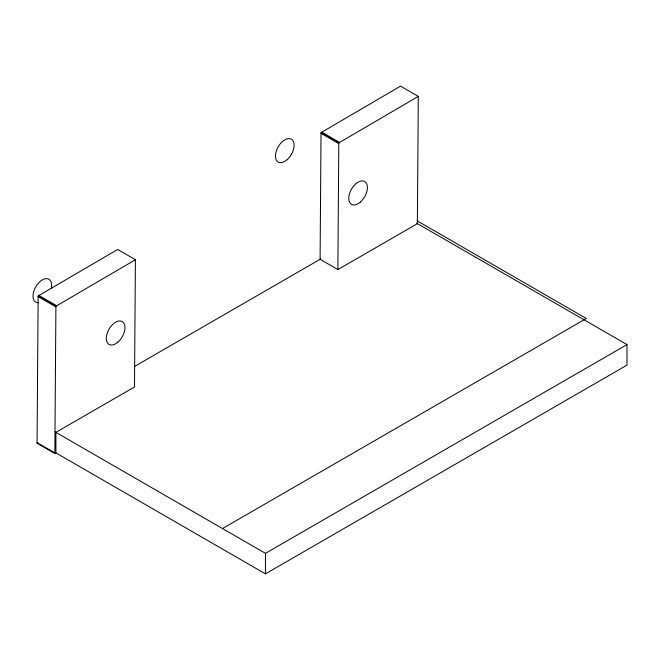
<?xml version="1.0" encoding="UTF-8"?>
<svg xmlns="http://www.w3.org/2000/svg" width="660" height="660" viewBox="0 0 660 660"><rect width="100%" height="100%" fill="white"/><g stroke="black" fill="none" stroke-linecap="round" stroke-linejoin="round"><path stroke-width="0.99" d="M55.902 452.884L55.902 432.366L134.492 386.991L135.415 259.718L117.653 249.455L38.14 295.977L37.067 443.239L54.838 453.502L55.902 452.884L265.444 573.862L627 365.12L627 344.602L416.625 223.146M54.838 453.502L55.91 306.24L135.415 259.718M321.024 132.66L320.1 259.314L337.87 269.577L417.376 223.674L418.3 96.393L400.529 86.138L321.024 132.66L338.795 142.923L418.3 96.393M337.87 269.577L338.795 142.923M37.067 443.239L37.884 442.769M134.434 366.506L320.801 258.91M222.486 528.544L586.303 318.491L417.095 220.803M55.052 431.879L265.444 553.344L627 344.602M321.832 132.19L339.603 142.444M321.016 133.262L338.786 143.517M38.948 295.507L56.719 305.762M38.14 295.977L55.91 306.24M38.14 296.579L55.902 306.842M37.075 442.645L54.846 452.9M265.444 553.344L265.444 573.862M38.453 302.717A13.192 7.615 -60 0 1 33.668 291.679A13.192 7.615 -60 0 1 45.383 278.734A13.192 7.615 -60 0 1 51.282 288.544M287.207 159.646A13.192 7.615 -60 0 0 291.39 139.21A13.192 7.615 -60 0 0 275.781 153.046A13.192 7.615 -60 0 0 287.207 159.646M360.508 201.96A13.192 7.615 -60 0 0 364.691 181.525A13.192 7.615 -60 0 0 349.082 195.368A13.192 7.615 -60 0 0 360.508 201.96M118.041 342.004A13.192 7.615 -60 0 0 122.224 321.568A13.192 7.615 -60 0 0 106.615 335.412A13.192 7.615 -60 0 0 118.041 342.004"/></g></svg>
